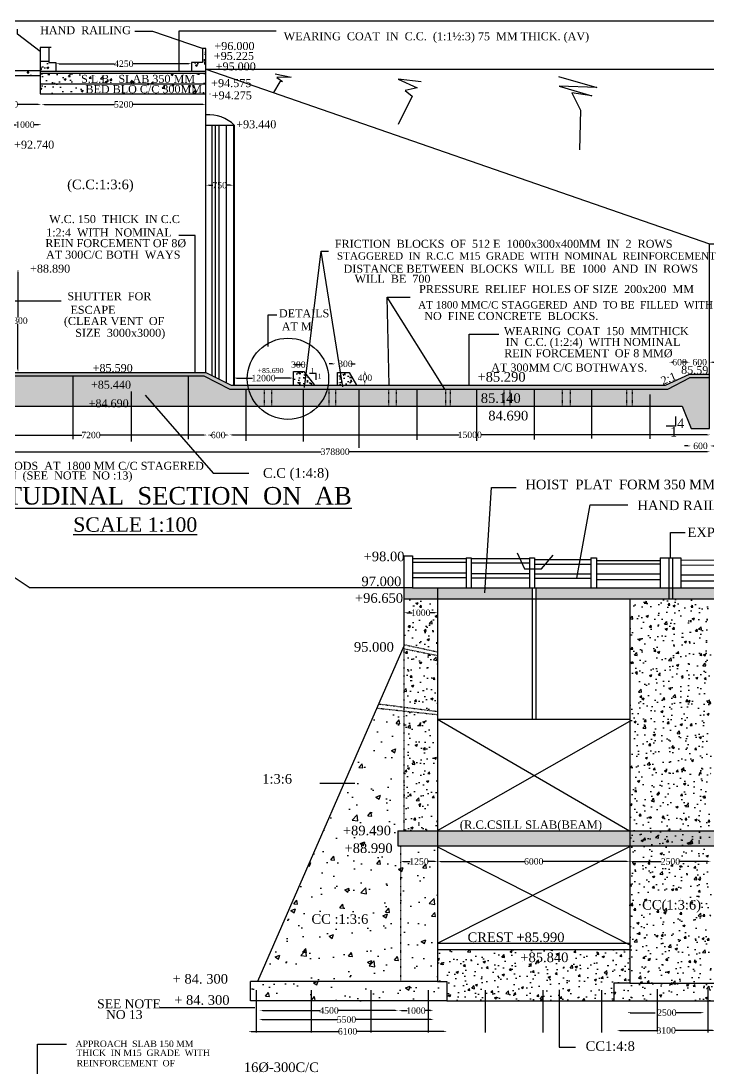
# Model space of a CAD drawing. Header units: millimetres. Extents: x 4336 to 90516, y 1888 to 56787.
# Drawn here: x 46788 to 68236, y 24080 to 56787 of the extents above; entities that cross this region are included whole.
import ezdxf

# ---------------------------------------------------------------- set-up
doc = ezdxf.new("R2010")
doc.units = ezdxf.units.MM
doc.header["$MEASUREMENT"] = 0
doc.header["$PDMODE"] = 66
doc.header["$PDSIZE"] = 170
doc.linetypes.add('ACAD_ISO03W100', pattern=[30, 12, -18])
for name, color, linetype in [('DIM', 5, 'Continuous'), ('DOT LINE', 3, 'ACAD_ISO03W100'), ('DWG. LINE', 1, 'Continuous'), ('HATCH', 2, 'Continuous'), ('TEXT', 7, 'Continuous')]:
    doc.layers.add(name, color=color, linetype=linetype)
doc.layers.add('TITLE', color=7, linetype='Continuous', lineweight=30)
doc.styles.get("Standard").update_dxf_attribs({"font": 'TIMES.TTF', "height": 200})
doc.dimstyles.get("Standard").update_dxf_attribs({"dimtxt": 200, "dimasz": 100, "dimexe": 0.18, "dimexo": 0.0625, "dimgap": 0.09, "dimtad": 0, "dimtih": 1, "dimtoh": 1, "dimdec": 1, "dimzin": 0, "dimdsep": 46, "dimtxsty": 'Standard', "dimcen": 0.09, "dimse1": 1, "dimse2": 1, "dimclrd": 5, "dimclre": 5, "dimclrt": 4, "dimadec": 0, "dimazin": 0, "dimtfac": 1, "dimtdec": 1, "dimtofl": 0, "dimtmove": 0, "dimatfit": 3, "dimfxl": 1, "dimtolj": 1, "dimtzin": 0, "dimarcsym": 0})
pattern_1 = [(50, (0, 0), (717.2602, -62.752), [75, -825]), (355, (0, 0), (-138.7513, 752.192), [60, -660]), (100.4514, (59.8, -5.2), (578.5094, 689.4395), [63.74, -701.142]), (46.1842, (0, 200), (1067.241, -165.519), [112.5, -1237.5]), (96.6356, (88.9, 186.2), (934.663, 974.118), [95.61, -1051.713]), (351.1842, (0, 200), (934.662, 974.119), [90, -990]), (21, (100, 150), (596.907, -402.619), [75, -825]), (326, (100, 150), (243.3153, 725.15), [60, -660]), (71.4514, (149.74, 116.45), (840.2226, 322.5305), [63.74, -701.142]), (37.5, (0, 0), (12.15986, 332.89385), [0, -652, 0, -670, 0, -662.5]), (7.5, (0, 0), (263.0695, 394.4117), [0, -382, 0, -637, 0, -252.5]), (327.5, (-223, 0), (533.8224, -22.5549), [0, -250, 0, -780, 0, -1035]), (317.5, (-323, 0), (583.1862, 100.105), [0, -325, 0, -518, 0, -735])]

# ---------------------------------------------------------------- blocks, each defined once
blk = doc.blocks.new('*D170')
at = {"layer": 'Defpoints', "color": 0}
for p in [(65706, 25806), (68117, 25810), (68117, 25806)]:
    blk.add_point(p, dxfattribs=at)
at = {"layer": 'DIM', "color": 5, "lineweight": -2}
for p, q in [((65806, 25810), (66588, 25810)), ((68017, 25810), (67236, 25810))]:
    blk.add_line(p, q, dxfattribs=at)
at = {"layer": 'DIM', "color": 5}
for points in [[(65806, 25827), (65806, 25794), (65706, 25810)], [(68017, 25827), (68017, 25794), (68117, 25810)]]:
    blk.add_solid(points, dxfattribs=at)
at = {"layer": 'DIM', "color": 4, "insert": (66912, 25810), "char_height": 200, "attachment_point": 5}
blk.add_mtext('\\A1; 2500', dxfattribs=at)
blk = doc.blocks.new('*D171')
at = {"layer": 'Defpoints', "color": 0}
for p in [(65385, 25257), (68472, 25257), (68472, 25256)]:
    blk.add_point(p, dxfattribs=at)
at = {"layer": 'DIM', "color": 5, "lineweight": -2}
for p, q in [((65485, 25256), (66645, 25256)), ((68372, 25256), (67213, 25256))]:
    blk.add_line(p, q, dxfattribs=at)
at = {"layer": 'DIM', "color": 5}
for points in [[(65485, 25272), (65485, 25239), (65385, 25256)], [(68372, 25272), (68372, 25239), (68472, 25256)]]:
    blk.add_solid(points, dxfattribs=at)
at = {"layer": 'DIM', "color": 4, "insert": (66929, 25256), "char_height": 200, "attachment_point": 5}
blk.add_mtext('\\A1;3100', dxfattribs=at)
blk = doc.blocks.new('*D172')
at = {"layer": 'Defpoints', "color": 0}
for p in [(54243, 25880), (58568, 25880), (58568, 25878)]:
    blk.add_point(p, dxfattribs=at)
at = {"layer": 'DIM', "color": 5, "lineweight": -2}
for p, q in [((54343, 25878), (56118, 25878)), ((58468, 25878), (56694, 25878))]:
    blk.add_line(p, q, dxfattribs=at)
at = {"layer": 'DIM', "color": 5}
for points in [[(54343, 25895), (54343, 25862), (54243, 25878)], [(58468, 25895), (58468, 25862), (58568, 25878)]]:
    blk.add_solid(points, dxfattribs=at)
at = {"layer": 'DIM', "color": 4, "insert": (56406, 25878), "char_height": 200, "attachment_point": 5}
blk.add_mtext('\\A1;4500', dxfattribs=at)
blk = doc.blocks.new('*D173')
at = {"layer": 'Defpoints', "color": 0}
for p in [(58568, 25878), (59668, 25878), (59668, 25873)]:
    blk.add_point(p, dxfattribs=at)
at = {"layer": 'DIM', "color": 5, "lineweight": -2}
for p, q in [((58668, 25873), (58845, 25873)), ((59568, 25873), (59391, 25873))]:
    blk.add_line(p, q, dxfattribs=at)
at = {"layer": 'DIM', "color": 5}
for points in [[(58668, 25889), (58668, 25856), (58568, 25873)], [(59568, 25889), (59568, 25856), (59668, 25873)]]:
    blk.add_solid(points, dxfattribs=at)
at = {"layer": 'DIM', "color": 4, "insert": (59118, 25873), "char_height": 200, "attachment_point": 5}
blk.add_mtext('\\A1;1000', dxfattribs=at)
blk = doc.blocks.new('*D174')
at = {"layer": 'Defpoints', "color": 0}
for p in [(54216, 25598), (59681, 25598), (59681, 25594)]:
    blk.add_point(p, dxfattribs=at)
at = {"layer": 'DIM', "color": 5, "lineweight": -2}
for p, q in [((54316, 25594), (56666, 25594)), ((59581, 25594), (57232, 25594))]:
    blk.add_line(p, q, dxfattribs=at)
at = {"layer": 'DIM', "color": 5}
for points in [[(54316, 25611), (54316, 25578), (54216, 25594)], [(59581, 25611), (59581, 25578), (59681, 25594)]]:
    blk.add_solid(points, dxfattribs=at)
at = {"layer": 'DIM', "color": 4, "insert": (56949, 25594), "char_height": 200, "attachment_point": 5}
blk.add_mtext('\\A1;5500', dxfattribs=at)
blk = doc.blocks.new('*D175')
at = {"layer": 'Defpoints', "color": 0}
for p in [(53879, 25235), (60091, 25235), (60091, 25226)]:
    blk.add_point(p, dxfattribs=at)
at = {"layer": 'DIM', "color": 5, "lineweight": -2}
for p, q in [((53979, 25226), (56701, 25226)), ((59991, 25226), (57269, 25226))]:
    blk.add_line(p, q, dxfattribs=at)
at = {"layer": 'DIM', "color": 5}
for points in [[(53979, 25243), (53979, 25210), (53879, 25226)], [(59991, 25243), (59991, 25210), (60091, 25226)]]:
    blk.add_solid(points, dxfattribs=at)
at = {"layer": 'DIM', "color": 4, "insert": (56985, 25226), "char_height": 200, "attachment_point": 5}
blk.add_mtext('\\A1;6100', dxfattribs=at)
blk = doc.blocks.new('*D176')
at = {"layer": 'Defpoints', "color": 0}
for p in [(58633, 30534), (59795, 30534), (59795, 30534)]:
    blk.add_point(p, dxfattribs=at)
at = {"layer": 'DIM', "color": 5, "lineweight": -2}
for p, q in [((58733, 30534), (58941, 30534)), ((59695, 30534), (59487, 30534))]:
    blk.add_line(p, q, dxfattribs=at)
at = {"layer": 'DIM', "color": 5}
for points in [[(58733, 30551), (58733, 30517), (58633, 30534)], [(59695, 30551), (59695, 30517), (59795, 30534)]]:
    blk.add_solid(points, dxfattribs=at)
at = {"layer": 'DIM', "color": 4, "insert": (59214, 30534), "char_height": 200, "attachment_point": 5}
blk.add_mtext('\\A1;1250', dxfattribs=at)
blk = doc.blocks.new('*D177')
at = {"layer": 'Defpoints', "color": 0}
for p in [(59795, 30534), (65794, 30534), (65794, 30534)]:
    blk.add_point(p, dxfattribs=at)
at = {"layer": 'DIM', "color": 5, "lineweight": -2}
for p, q in [((59895, 30534), (62511, 30534)), ((65694, 30534), (63078, 30534))]:
    blk.add_line(p, q, dxfattribs=at)
at = {"layer": 'DIM', "color": 5}
for points in [[(59895, 30551), (59895, 30517), (59795, 30534)], [(65694, 30551), (65694, 30517), (65794, 30534)]]:
    blk.add_solid(points, dxfattribs=at)
at = {"layer": 'DIM', "color": 4, "insert": (62795, 30534), "char_height": 200, "attachment_point": 5}
blk.add_mtext('\\A1;6000', dxfattribs=at)
blk = doc.blocks.new('*D178')
at = {"layer": 'Defpoints', "color": 0}
for p in [(65794, 30534), (68328, 30534), (68328, 30534)]:
    blk.add_point(p, dxfattribs=at)
at = {"layer": 'DIM', "color": 5, "lineweight": -2}
for p, q in [((65894, 30534), (66774, 30534)), ((68228, 30534), (67348, 30534))]:
    blk.add_line(p, q, dxfattribs=at)
at = {"layer": 'DIM', "color": 5}
for points in [[(65894, 30551), (65894, 30517), (65794, 30534)], [(68228, 30551), (68228, 30517), (68328, 30534)]]:
    blk.add_solid(points, dxfattribs=at)
at = {"layer": 'DIM', "color": 4, "insert": (67061, 30534), "char_height": 200, "attachment_point": 5}
blk.add_mtext('\\A1;2500', dxfattribs=at)
blk = doc.blocks.new('*D188')
at = {"layer": 'Defpoints', "color": 0}
for p in [(58743, 38302), (59795, 38302), (59795, 38302)]:
    blk.add_point(p, dxfattribs=at)
at = {"layer": 'DIM', "color": 5, "lineweight": -2}
for p, q in [((58843, 38302), (58996, 38302)), ((59695, 38302), (59542, 38302))]:
    blk.add_line(p, q, dxfattribs=at)
at = {"layer": 'DIM', "color": 5}
for points in [[(58843, 38319), (58843, 38285), (58743, 38302)], [(59695, 38319), (59695, 38285), (59795, 38302)]]:
    blk.add_solid(points, dxfattribs=at)
at = {"layer": 'DIM', "color": 4, "insert": (59269, 38302), "char_height": 200, "attachment_point": 5}
blk.add_mtext('\\A1;1000', dxfattribs=at)
blk = doc.blocks.new('*D192')
at = {"layer": 'Defpoints', "color": 0}
for p in [(45347, 43863), (52601, 43863), (52601, 43852)]:
    blk.add_point(p, dxfattribs=at)
at = {"layer": 'DIM', "color": 5, "lineweight": -2}
for p, q in [((45447, 43852), (48689, 43852)), ((52501, 43852), (49259, 43852))]:
    blk.add_line(p, q, dxfattribs=at)
at = {"layer": 'DIM', "color": 5}
for points in [[(45447, 43869), (45447, 43836), (45347, 43852)], [(52501, 43869), (52501, 43836), (52601, 43852)]]:
    blk.add_solid(points, dxfattribs=at)
at = {"layer": 'DIM', "color": 4, "insert": (48974, 43852), "char_height": 200, "attachment_point": 5}
blk.add_mtext('\\A1;7200', dxfattribs=at)
blk = doc.blocks.new('*D193')
at = {"layer": 'Defpoints', "color": 0}
for p in [(52601, 43852), (53291, 43852), (53291, 43852)]:
    blk.add_point(p, dxfattribs=at)
at = {"layer": 'DIM', "color": 5, "lineweight": -2}
for p, q in [((52701, 43852), (52736, 43852)), ((53191, 43852), (53156, 43852))]:
    blk.add_line(p, q, dxfattribs=at)
at = {"layer": 'DIM', "color": 5}
for points in [[(52701, 43869), (52701, 43836), (52601, 43852)], [(53191, 43869), (53191, 43836), (53291, 43852)]]:
    blk.add_solid(points, dxfattribs=at)
at = {"layer": 'DIM', "color": 4, "insert": (52946, 43852), "char_height": 200, "attachment_point": 5}
blk.add_mtext('\\A1;600', dxfattribs=at)
blk = doc.blocks.new('*D194')
at = {"layer": 'Defpoints', "color": 0}
for p in [(53424, 45631), (55296, 45631), (55296, 45631)]:
    blk.add_point(p, dxfattribs=at)
at = {"layer": 'DIM', "color": 5, "lineweight": -2}
for p, q in [((53524, 45631), (54013, 45631)), ((55196, 45631), (54707, 45631))]:
    blk.add_line(p, q, dxfattribs=at)
at = {"layer": 'DIM', "color": 5}
for points in [[(53524, 45648), (53524, 45615), (53424, 45631)], [(55196, 45648), (55196, 45615), (55296, 45631)]]:
    blk.add_solid(points, dxfattribs=at)
at = {"layer": 'DIM', "color": 4, "insert": (54360, 45631), "char_height": 200, "attachment_point": 5}
blk.add_mtext('\\A1;12000', dxfattribs=at)
blk = doc.blocks.new('*D195')
at = {"layer": 'Defpoints', "color": 0}
for p in [(55257, 46054), (55638, 46054), (55638, 46052)]:
    blk.add_point(p, dxfattribs=at)
at = {"layer": 'DIM', "color": 5, "lineweight": -2}
blk.add_line((55357, 46052), (55538, 46052), dxfattribs=at)
at = {"layer": 'DIM', "color": 5}
for points in [[(55357, 46069), (55357, 46035), (55257, 46052)], [(55538, 46069), (55538, 46035), (55638, 46052)]]:
    blk.add_solid(points, dxfattribs=at)
at = {"layer": 'DIM', "color": 4, "insert": (55447, 46052), "char_height": 200, "attachment_point": 5}
blk.add_mtext('\\A1;300', dxfattribs=at)
blk = doc.blocks.new('*D196')
at = {"layer": 'Defpoints', "color": 0}
for p in [(56605, 46059), (57017, 46074), (57017, 46059)]:
    blk.add_point(p, dxfattribs=at)
at = {"layer": 'DIM', "color": 5, "lineweight": -2}
for p, q in [((56505, 46074), (56405, 46074)), ((57117, 46074), (57217, 46074))]:
    blk.add_line(p, q, dxfattribs=at)
at = {"layer": 'DIM', "color": 5}
for points in [[(56505, 46091), (56505, 46058), (56605, 46074)], [(57117, 46091), (57117, 46058), (57017, 46074)]]:
    blk.add_solid(points, dxfattribs=at)
at = {"layer": 'DIM', "color": 4, "insert": (56917, 46074), "char_height": 200, "attachment_point": 5}
blk.add_mtext('\\A1;300', dxfattribs=at)
blk = doc.blocks.new('*D197')
at = {"layer": 'Defpoints', "color": 0}
for p in [(57525, 45868), (57525, 45414), (57525, 45414)]:
    blk.add_point(p, dxfattribs=at)
at = {"layer": 'DIM', "color": 5, "lineweight": -2}
for p, q in [((57525, 45768), (57525, 45743)), ((57525, 45514), (57525, 45539))]:
    blk.add_line(p, q, dxfattribs=at)
at = {"layer": 'DIM', "color": 5}
for points in [[(57508, 45768), (57541, 45768), (57525, 45868)], [(57508, 45514), (57541, 45514), (57525, 45414)]]:
    blk.add_solid(points, dxfattribs=at)
at = {"layer": 'DIM', "color": 4, "insert": (57525, 45641), "char_height": 200, "attachment_point": 5}
blk.add_mtext('\\A1;400', dxfattribs=at)
blk = doc.blocks.new('*D199')
at = {"layer": 'Defpoints', "color": 0}
for p in [(52561, 51656), (53424, 51656), (53424, 51656)]:
    blk.add_point(p, dxfattribs=at)
at = {"layer": 'DIM', "color": 5, "lineweight": -2}
for p, q in [((52661, 51656), (52782, 51656)), ((53324, 51656), (53203, 51656))]:
    blk.add_line(p, q, dxfattribs=at)
at = {"layer": 'DIM', "color": 5}
for points in [[(52661, 51673), (52661, 51639), (52561, 51656)], [(53324, 51673), (53324, 51639), (53424, 51656)]]:
    blk.add_solid(points, dxfattribs=at)
at = {"layer": 'DIM', "color": 4, "insert": (52992, 51656), "char_height": 200, "attachment_point": 5}
blk.add_mtext('\\A1;750', dxfattribs=at)
blk = doc.blocks.new('*D201')
at = {"layer": 'Defpoints', "color": 0}
for p in [(45376, 54179), (47426, 54180), (47426, 54179)]:
    blk.add_point(p, dxfattribs=at)
at = {"layer": 'DIM', "color": 5, "lineweight": -2}
for p, q in [((45476, 54180), (46114, 54180)), ((47326, 54180), (46688, 54180))]:
    blk.add_line(p, q, dxfattribs=at)
at = {"layer": 'DIM', "color": 5}
for points in [[(45476, 54197), (45476, 54164), (45376, 54180)], [(47326, 54197), (47326, 54164), (47426, 54180)]]:
    blk.add_solid(points, dxfattribs=at)
at = {"layer": 'DIM', "color": 4, "insert": (46401, 54180), "char_height": 200, "attachment_point": 5}
blk.add_mtext('\\A1;2000', dxfattribs=at)
blk = doc.blocks.new('*D202')
at = {"layer": 'Defpoints', "color": 0}
for p in [(46394, 53542), (47432, 53547), (47432, 53542)]:
    blk.add_point(p, dxfattribs=at)
at = {"layer": 'DIM', "color": 5, "lineweight": -2}
for p, q in [((46494, 53547), (46640, 53547)), ((47332, 53547), (47186, 53547))]:
    blk.add_line(p, q, dxfattribs=at)
at = {"layer": 'DIM', "color": 5}
for points in [[(46494, 53564), (46494, 53531), (46394, 53547)], [(47332, 53564), (47332, 53531), (47432, 53547)]]:
    blk.add_solid(points, dxfattribs=at)
at = {"layer": 'DIM', "color": 4, "insert": (46913, 53547), "char_height": 200, "attachment_point": 5}
blk.add_mtext('\\A1;1000', dxfattribs=at)
blk = doc.blocks.new('*D204')
at = {"layer": 'Defpoints', "color": 0}
for p in [(47426, 54180), (52561, 54180), (52561, 54180)]:
    blk.add_point(p, dxfattribs=at)
at = {"layer": 'DIM', "color": 5, "lineweight": -2}
for p, q in [((47526, 54180), (49711, 54180)), ((52461, 54180), (50277, 54180))]:
    blk.add_line(p, q, dxfattribs=at)
at = {"layer": 'DIM', "color": 5}
for points in [[(47526, 54197), (47526, 54164), (47426, 54180)], [(52461, 54197), (52461, 54164), (52561, 54180)]]:
    blk.add_solid(points, dxfattribs=at)
at = {"layer": 'DIM', "color": 4, "insert": (49994, 54180), "char_height": 200, "attachment_point": 5}
blk.add_mtext('\\A1;5200', dxfattribs=at)
blk = doc.blocks.new('*D205')
at = {"layer": 'Defpoints', "color": 0}
for p in [(47882, 55450), (52114, 55450), (52114, 55450)]:
    blk.add_point(p, dxfattribs=at)
at = {"layer": 'DIM', "color": 5, "lineweight": -2}
for p, q in [((47982, 55450), (49710, 55450)), ((52014, 55450), (50285, 55450))]:
    blk.add_line(p, q, dxfattribs=at)
at = {"layer": 'DIM', "color": 5}
for points in [[(47982, 55467), (47982, 55434), (47882, 55450)], [(52014, 55467), (52014, 55434), (52114, 55450)]]:
    blk.add_solid(points, dxfattribs=at)
at = {"layer": 'DIM', "color": 4, "insert": (49998, 55450), "char_height": 200, "attachment_point": 5}
blk.add_mtext('\\A1;4250', dxfattribs=at)
blk = doc.blocks.new('*D206')
at = {"layer": 'Defpoints', "color": 0}
for p in [(30352, 43318), (68304, 43331), (68304, 43318)]:
    blk.add_point(p, dxfattribs=at)
at = {"layer": 'DIM', "color": 5, "lineweight": -2}
for p, q in [((30452, 43331), (56164, 43331)), ((68204, 43331), (57028, 43331))]:
    blk.add_line(p, q, dxfattribs=at)
at = {"layer": 'DIM', "color": 5}
for points in [[(30452, 43348), (30452, 43314), (30352, 43331)], [(68204, 43348), (68204, 43314), (68304, 43331)]]:
    blk.add_solid(points, dxfattribs=at)
at = {"layer": 'DIM', "color": 4, "insert": (56596, 43331), "char_height": 200, "attachment_point": 5}
blk.add_mtext('\\A1;378800', dxfattribs=at)
blk = doc.blocks.new('*D207')
at = {"layer": 'Defpoints', "color": 0}
for p in [(53291, 43852), (68306, 43857), (68306, 43852)]:
    blk.add_point(p, dxfattribs=at)
at = {"layer": 'DIM', "color": 5, "lineweight": -2}
for p, q in [((53391, 43857), (60452, 43857)), ((68206, 43857), (61145, 43857))]:
    blk.add_line(p, q, dxfattribs=at)
at = {"layer": 'DIM', "color": 5}
for points in [[(53391, 43873), (53391, 43840), (53291, 43857)], [(68206, 43873), (68206, 43840), (68306, 43857)]]:
    blk.add_solid(points, dxfattribs=at)
at = {"layer": 'DIM', "color": 4, "insert": (60798, 43857), "char_height": 200, "attachment_point": 5}
blk.add_mtext('\\A1;15000', dxfattribs=at)
blk = doc.blocks.new('*D208')
at = {"layer": 'Defpoints', "color": 0}
for p in [(67704, 43527), (68296, 43527), (68296, 43512)]:
    blk.add_point(p, dxfattribs=at)
at = {"layer": 'DIM', "color": 5, "lineweight": -2}
for p, q in [((67604, 43512), (67504, 43512)), ((68396, 43512), (68496, 43512))]:
    blk.add_line(p, q, dxfattribs=at)
at = {"layer": 'DIM', "color": 5}
for points in [[(67604, 43529), (67604, 43496), (67704, 43512)], [(68396, 43529), (68396, 43496), (68296, 43512)]]:
    blk.add_solid(points, dxfattribs=at)
at = {"layer": 'DIM', "color": 4, "insert": (68000, 43512), "char_height": 200, "attachment_point": 5}
blk.add_mtext('\\A1;600', dxfattribs=at)
blk = doc.blocks.new('*D210')
at = {"layer": 'Defpoints', "color": 0}
for p in [(67025, 46122), (67668, 46128), (67668, 46122)]:
    blk.add_point(p, dxfattribs=at)
at = {"layer": 'DIM', "color": 5, "lineweight": -2}
for p, q in [((67125, 46128), (67136, 46128)), ((67568, 46128), (67556, 46128))]:
    blk.add_line(p, q, dxfattribs=at)
at = {"layer": 'DIM', "color": 5}
for points in [[(67125, 46144), (67125, 46111), (67025, 46128)], [(67568, 46144), (67568, 46111), (67668, 46128)]]:
    blk.add_solid(points, dxfattribs=at)
at = {"layer": 'DIM', "color": 4, "insert": (67346, 46128), "char_height": 200, "attachment_point": 5}
blk.add_mtext('\\A1;600', dxfattribs=at)
blk = doc.blocks.new('*D211')
at = {"layer": 'Defpoints', "color": 0}
for p in [(67668, 46128), (68285, 46128), (68285, 46128)]:
    blk.add_point(p, dxfattribs=at)
at = {"layer": 'DIM', "color": 5, "lineweight": -2}
for p, q in [((67568, 46128), (67468, 46128)), ((68385, 46128), (68485, 46128))]:
    blk.add_line(p, q, dxfattribs=at)
at = {"layer": 'DIM', "color": 5}
for points in [[(67568, 46144), (67568, 46111), (67668, 46128)], [(68385, 46144), (68385, 46111), (68285, 46128)]]:
    blk.add_solid(points, dxfattribs=at)
at = {"layer": 'DIM', "color": 4, "insert": (67976, 46128), "char_height": 200, "attachment_point": 5}
blk.add_mtext('\\A1;600', dxfattribs=at)
blk = doc.blocks.new('*D217')
at = {"layer": 'Defpoints', "color": 0}
for p in [(46696, 49042), (46696, 45808), (46696, 45808)]:
    blk.add_point(p, dxfattribs=at)
at = {"layer": 'DIM', "color": 5, "lineweight": -2}
for p, q in [((46696, 48942), (46696, 47527)), ((46696, 45908), (46696, 47323))]:
    blk.add_line(p, q, dxfattribs=at)
at = {"layer": 'DIM', "color": 5}
for points in [[(46679, 48942), (46712, 48942), (46696, 49042)], [(46679, 45908), (46712, 45908), (46696, 45808)]]:
    blk.add_solid(points, dxfattribs=at)
at = {"layer": 'DIM', "color": 4, "insert": (46696, 47425), "char_height": 200, "attachment_point": 5}
blk.add_mtext('\\A1;3300', dxfattribs=at)

msp = doc.modelspace()

# ---------------------------------------------------------------- hatches: boundary and pattern name
at = {"layer": 'HATCH'}
h = msp.add_hatch(dxfattribs=at)
h.set_pattern_fill('AR-CONC', color=256, scale=90, style=0)
h.set_pattern_definition([(50, (0, 0), (645.534, -56.477), [67.5, -742.5]), (355, (0, 0), (-124.876, 676.973), [54, -594]), (100.4514, (53.8, -4.7), (520.6584, 620.4956), [57.366, -631.028]), (46.1842, (0, 180), (960.517, -148.967), [101.25, -1113.75]), (96.6356, (80, 167.6), (841.196, 876.706), [86.049, -946.542]), (351.1842, (0, 180), (841.196, 876.707), [81, -891]), (21, (90, 135), (537.2163, -362.357), [67.5, -742.5]), (326, (90, 135), (218.984, 652.635), [54, -594]), (71.4514, (134.77, 104.8), (756.2004, 290.2774), [57.366, -631.028]), (37.5, (0, 0), (10.9439, 299.6045), [0, -586.8, 0, -603, 0, -596.25]), (7.5, (0, 0), (236.7626, 354.9705), [0, -343.8, 0, -573.3, 0, -227.25]), (327.5, (-200.7, 0), (480.4402, -20.2994), [0, -225, 0, -702, 0, -931.5]), (317.5, (-290.7, 0), (524.8676, 90.0945), [0, -292.5, 0, -466.2, 0, -661.5])])
h.paths.add_polyline_path([(47392.44, 55236.49), (45375.94, 55236.49), (45375.94, 55074.02), (47392.44, 55074.02)])
h.paths.add_polyline_path([(47881.59, 55491.15), (47656.21, 55491.15), (47656.21, 55530.92), (47392.44, 55530.92), (47392.44, 55216.9), (47881.59, 55216.9)])
h.paths.add_polyline_path([(52560.99, 55153.32), (47392.44, 55153.32), (47392.44, 55074.02), (47392.44, 54825.91), (52560.99, 54825.91)])
h.paths.add_polyline_path([(52560.99, 54825.91), (47392.44, 54825.91), (47392.44, 54505.39), (52560.99, 54505.39)])
h.paths.add_polyline_path([(52560.99, 55931.16), (52458.09, 55931.16), (52458.09, 55491.74), (52113.7, 55491.74), (52113.7, 55216.9), (52560.99, 55216.9)])
h.paths.add_polyline_path([(48601.29, 54783.57), (52205.83, 54783.57), (52205.83, 55166.95), (48601.29, 55166.95)], flags=9)
h.paths.add_polyline_path([(48735.58, 54461.48), (52425.11, 54461.48), (52425.11, 54854.33), (48735.58, 54854.33)], flags=9)
h = msp.add_hatch(dxfattribs=at)
h.set_pattern_fill('AR-CONC', color=256, scale=100, style=0)
h.set_pattern_definition(pattern_1)
h.paths.add_polyline_path([(52560.99, 45807.89), (30398.05, 45807.89), (30398.05, 45700.56), (33997.93, 45700.56), (33997.93, 45387.08), (44807.06, 45387.08), (45382.92, 44749.17), (67424.52, 44749.17), (67712.7, 44057.24), (68284.99, 44057.24), (68284.99, 45756.15), (67655.04, 45756.15), (66910.79, 45414.29), (53345.67, 45414.29)])
h.paths.add_polyline_path([(32133.29, 45700.56), (30329.86, 45700.56), (30329.86, 45387.08), (32133.29, 45387.08)])
h.paths.add_polyline_path([(29725.49, 45700.56), (29725.49, 45579.63), (29618.91, 45504.41), (29765.22, 45463.25), (29765.22, 45387.08), (30329.86, 45387.08), (30329.86, 45700.56)])
h = msp.add_hatch(dxfattribs=at)
h.set_pattern_fill('AR-CONC', color=256, scale=50, style=0)
h.set_pattern_definition([(50, (0, 0), (358.6301, -31.3761), [37.5, -412.5]), (355, (0, 0), (-69.3757, 376.096), [30, -330]), (100.4514, (29.9, -2.6), (289.2547, 344.7198), [31.8701, -350.571]), (46.1842, (0, 100), (533.6205, -82.7595), [56.25, -618.75]), (96.6356, (44.47, 93.1), (467.3314, 487.059), [47.805, -525.8565]), (351.1842, (0, 100), (467.331, 487.0593), [45, -495]), (21, (50, 75), (298.4535, -201.3094), [37.5, -412.5]), (326, (50, 75), (121.6577, 362.575), [30, -330]), (71.4514, (74.87, 58.22), (420.1113, 161.2652), [31.8701, -350.571]), (37.5, (0, 0), (6.07993, 166.44693), [0, -326, 0, -335, 0, -331.25]), (7.5, (0, 0), (131.53477, 197.20586), [0, -191, 0, -318.5, 0, -126.25]), (327.5, (-111.5, 0), (266.91122, -11.27744), [0, -125, 0, -390, 0, -517.5]), (317.5, (-161.5, 0), (291.5931, 50.0525), [0, -162.5, 0, -259, 0, -367.5])])
h.paths.add_polyline_path([(55614.08, 45832.08), (55296.29, 45832.08), (55296.29, 45414.29), (55949.77, 45414.29)])
h.paths.add_polyline_path([(57033.01, 45806), (56665.71, 45806), (56665.71, 45414.29), (57258.6, 45414.29)])
h = msp.add_hatch(dxfattribs=at)
h.set_pattern_fill('AR-CONC', color=256, scale=100, style=0)
h.set_pattern_definition(pattern_1)
h.paths.add_polyline_path([(59795.23, 39085.11), (59010.31, 39085.11), (58743.2, 39085.11), (58743.2, 38735.7), (59795.23, 38735.7)])
h.paths.add_polyline_path([(62749.21, 39085.11), (59795.23, 39085.11), (59795.23, 38735.7), (62749.21, 38735.7)])
h.paths.add_polyline_path([(84016.47, 39085.11), (62858.33, 39085.11), (62858.33, 38735.7), (84016.47, 38735.7)])
h = msp.add_hatch(dxfattribs=at)
h.set_pattern_fill('AR-CONC', color=256, scale=100, style=0)
h.set_pattern_definition(pattern_1)
h.paths.add_polyline_path([(59795.23, 35120.61), (58743.2, 35233.29), (58743.2, 31494.59), (59795.23, 31494.59)])
h.paths.add_polyline_path([(59795.23, 36965.14), (58743.2, 37177.92), (58743.2, 35353.54), (59795.23, 35219.76)])
h.paths.add_polyline_path([(59795.23, 38735.7), (58743.2, 38735.7), (58743.2, 37307.86), (59795.23, 37078.6)])
h.paths.add_polyline_path([(58946.46, 38453.76), (59591.96, 38453.76), (59591.96, 38150.29), (58946.46, 38150.29)], flags=24)
h = msp.add_hatch(dxfattribs=at)
h.set_pattern_fill('AR-CONC', color=256, scale=100, style=0)
h.set_pattern_definition(pattern_1)
h.paths.add_polyline_path([(68327.53, 31006.13), (68306.54, 31017.22), (65794.01, 31017.22), (65794.01, 26735.37), (68327.53, 26735.37)])
h.paths.add_polyline_path([(68327.53, 31494.59), (65794.01, 31494.59), (65794.01, 31017.22), (68327.53, 31017.22)])
h.paths.add_polyline_path([(68327.53, 38735.7), (65794.01, 38735.7), (65794.01, 31494.59), (68327.53, 31494.59)])
h.paths.add_polyline_path([(68485.99, 26735.37), (65794.01, 26735.37), (65294.21, 26735.37), (65294.21, 26184.63), (68485.99, 26184.63)])
h.paths.add_polyline_path([(65794.01, 27787.35), (59795.23, 27787.35), (59795.23, 26782.73), (60083.15, 26782.73), (60083.15, 26184.63), (65294.21, 26184.63), (65294.21, 26735.37), (65794.01, 26735.37)])
h.paths.add_polyline_path([(66723.89, 30685.73), (67397.65, 30685.73), (67397.65, 30382.27), (66723.89, 30382.27)], flags=24)
h.paths.add_polyline_path([(66078.82, 28835.25), (68076.51, 28835.25), (68076.51, 29438.71), (66078.82, 29438.71)], flags=24)
h.paths.add_polyline_path([(62300.25, 27305.63), (63920.94, 27305.63), (63920.94, 27763.74), (62300.25, 27763.74)], flags=24)
h = msp.add_hatch(dxfattribs=at)
h.set_pattern_fill('AR-CONC', color=256, scale=200, style=0)
h.paths.add_polyline_path([(59795.23, 31017.22), (58548.13, 31017.22), (58548.13, 31494.59), (58743.2, 31494.59), (58743.2, 35233.29), (57899.09, 35323.7), (54169.99, 26782.73), (59795.23, 26782.73)])
h.paths.add_polyline_path([(60083.15, 26782.73), (59795.23, 26782.73), (53949.59, 26782.73), (53949.59, 26184.63), (60083.15, 26184.63)])
h = msp.add_hatch(dxfattribs=at)
h.set_pattern_fill('AR-CONC', color=256, scale=100, style=0)
h.set_pattern_definition(pattern_1)
h.paths.add_polyline_path([(84108.8, 31494.59), (82771.94, 31494.59), (82771.94, 31017.22), (84108.8, 31017.22)])
h.paths.add_polyline_path([(82771.94, 31494.59), (58548.13, 31494.59), (58548.13, 31017.22), (82771.94, 31017.22)])
h.paths.add_polyline_path([(68796.04, 30913.75), (70416.73, 30913.75), (70416.73, 31371.86), (68796.04, 31371.86)], flags=9)
h.paths.add_polyline_path([(60399.27, 31383.23), (64914.13, 31383.23), (64914.13, 31906.23), (60399.27, 31906.23)], flags=9)

# ---------------------------------------------------------------- linework, layer by layer
at = {"layer": 'DOT LINE'}
for points in [[(54375.87, 45286.37), (54375.87, 44749.17)], [(54608.06, 45286.37), (54608.06, 44749.17)], [(56403.72, 45286.37), (56403.72, 44749.17)], [(56611, 45286.37), (56611, 44749.17)], [(58261.13, 45286.37), (58261.13, 44749.17)], [(58503.02, 45286.37), (58503.02, 44749.17)], [(60036.06, 45286.37), (60036.06, 44749.17)], [(60187, 45286.37), (60187, 44749.17)], [(61862.86, 45286.37), (61862.86, 44749.17)], [(62049.46, 45286.37), (62049.46, 44749.17)], [(63680.68, 45286.37), (63680.68, 44749.17)], [(63930.4, 45286.37), (63930.4, 44749.17)], [(65693.18, 45286.37), (65693.18, 44749.17)], [(65862.79, 45286.37), (65862.79, 44749.17)], [(58743.2, 37307.86), (59795.23, 37078.6)], [(58711.46, 37184.34), (59795.23, 36965.14)], [(58743.2, 37257.02), (58743.2, 31491.79)], [(57899.09, 35323.7), (59795.23, 35120.61)], [(57955.83, 35453.67), (59795.23, 35219.76)], [(58633.05, 30987.02), (58633.05, 26782.73)]]:
    msp.add_lwpolyline(points, dxfattribs=at)
at = {"layer": 'DWG. LINE'}
for points in [[(47735.75, 55958.15), (47392.44, 55958.15), (47392.44, 54505.39), (52560.99, 54505.39)], [(47656.21, 55958.15), (47656.21, 55491.15), (47881.59, 55491.15), (47881.59, 55216.9)], [(52560.99, 45807.89), (52560.99, 55931.16), (52458.09, 55931.16), (52458.09, 55491.74), (52113.7, 55491.74), (52113.7, 55216.9)], [(47392.44, 55530.92), (47656.21, 55530.92)], [(52560.99, 55281.05), (89137.2, 55281.05)], [(52560.99, 55281.05), (68284.99, 49826.41)], [(45375.94, 55236.49), (47392.44, 55236.49)], [(47412.42, 55074.02), (45375.94, 55074.02)], [(47392.44, 55216.9), (52560.99, 55216.9)], [(47392.44, 55153.32), (52560.99, 55153.32)], [(47392.44, 54825.91), (52560.99, 54825.91)], [(52688.83, 54505.39), (52697.86, 54505.39)], [(52560.99, 53531.78), (53386.15, 53531.78), (53448.07, 53531.78), (53448.07, 45414.29)], [(52560.99, 53531.78), (53361.8, 53531.78), (53423.72, 53531.78), (53423.72, 45414.29)], [(52560.99, 53531.78), (53135.87, 53531.78), (53197.79, 53531.78), (53197.79, 45488.47)], [(52560.99, 53531.78), (52903.47, 53531.78), (52965.38, 53531.78), (52965.38, 45605.05)], [(52560.99, 53531.78), (52788.48, 53531.78), (52850.39, 53531.78), (52850.39, 45662.73)], [(52560.99, 53531.78), (52681.13, 53531.78), (52743.05, 53531.78), (52743.05, 45716.57)], [(29765.22, 45387.08), (44807.06, 45387.08), (45382.92, 44749.17), (67424.52, 44749.17), (67712.7, 44057.24), (68284.99, 44057.24), (68284.99, 49826.41), (88956.19, 49826.41)], [(29725.49, 45807.89), (52560.99, 45807.89), (53345.67, 45414.29), (66910.79, 45414.29), (67655.04, 45756.15), (68284.99, 45756.15)], [(55296.29, 45414.29), (55296.29, 45832.08), (55614.08, 45832.08), (55949.77, 45414.29)], [(56665.71, 45414.29), (56665.71, 45806), (57033.01, 45806), (57258.6, 45414.29)], [(29725.49, 45700.56), (52497.93, 45700.56), (53309.76, 45286.37), (66982.64, 45286.37), (67657.44, 45643.51)], [(48402.67, 45700.56), (48402.67, 43718.61)], [(52009.84, 45700.56), (52009.84, 43727.07)], [(56002.59, 45578.48), (56002.59, 45779.04), (55794.88, 45779.04)], [(68284.99, 45643.51), (67657.44, 45643.51)], [(50227.49, 45213.55), (50227.49, 43652.05)], [(53808.32, 45286.37), (53808.32, 43669.75)], [(55602.08, 45286.37), (55602.08, 43646.07)], [(57336.28, 45286.37), (57336.28, 43455.6)], [(59145.78, 45286.37), (59145.78, 43698.45)], [(61011.05, 45286.37), (61011.05, 43668.6)], [(62804.25, 45286.37), (62804.25, 43715.94)], [(64603.21, 45286.37), (64603.21, 43741.78)], [(66415.42, 45114.54), (66415.42, 43733.22)], [(67220.12, 44435.99), (67220.12, 44130.84), (66930.69, 44130.84)], [(42988.93, 40204.1), (45378.46, 40204.1), (47072.34, 39085.11)], [(58743.2, 40089.96), (58743.2, 37257.02), (54169.99, 26782.73)], [(58743.2, 40077.35), (59010.31, 40077.35), (59010.31, 39085.11), (58666.24, 39085.11)], [(59010.31, 39999.53), (60690.93, 39999.53)], [(60690.93, 40019.04), (60843.63, 40019.04), (60843.63, 39085.11)], [(60690.93, 40019.04), (60690.93, 39085.11)], [(60843.63, 39993.71), (62663.33, 39993.71)], [(62277.39, 40174.3), (62507.75, 39671.45), (63038.6, 39671.45), (63401.68, 40101.75)], [(62663.33, 40019.04), (62821.58, 40019.04)], [(62663.33, 40019.04), (62663.33, 39085.11)], [(62821.58, 40019.04), (62821.58, 39085.11)], [(62821.58, 39966.92), (64580.31, 39966.92)], [(64580.31, 40019.04), (64580.31, 39085.11)], [(64580.31, 40019.04), (64752.41, 40019.04)], [(64752.41, 40019.04), (64752.41, 39085.11)], [(64752.41, 39934), (66742.99, 39934)], [(66742.99, 40019.04), (66742.99, 39085.11)], [(66742.99, 40019.04), (67382.78, 40019.04)], [(67009.06, 40019.04), (67009.06, 38735.7)], [(67127.77, 40019.04), (67127.77, 38735.7)], [(67382.78, 40019.04), (67382.78, 39085.11)], [(67382.78, 39948.95), (69234.95, 39950.34)], [(59010.31, 39885.2), (60690.93, 39885.2)], [(60843.63, 39865.48), (62663.33, 39865.48)], [(62821.58, 39823.48), (64580.31, 39823.48)], [(64752.41, 39824.38), (66742.99, 39824.38)], [(67382.78, 39792.9), (69234.95, 39794.29)], [(59010.31, 39552.08), (60690.93, 39552.08)], [(59010.31, 39403.63), (60690.93, 39403.63)], [(60843.63, 39530.95), (62663.33, 39530.95)], [(60843.63, 39396.09), (62663.33, 39396.09)], [(62821.58, 39521.04), (64580.31, 39521.04)], [(62821.58, 39379.28), (64580.31, 39379.28)], [(64752.41, 39512.45), (66742.99, 39512.45)], [(64752.41, 39338.91), (66742.99, 39338.91)], [(67382.78, 39486.31), (69234.95, 39487.7)], [(67382.78, 39297.29), (69234.95, 39298.68)], [(58666.24, 39085.11), (47072.34, 39085.11)], [(59795.23, 39085.11), (59795.23, 26782.73), (60083.15, 26782.73), (60083.15, 26184.63), (53949.59, 26184.63), (53949.59, 26782.73)], [(59010.31, 39085.11), (84016.47, 39085.11), (84016.47, 36942.87), (86856.09, 36942.87), (86856.09, 36622.62), (84009.15, 36622.62)], [(62749.21, 39085.11), (62749.21, 34981.6)], [(62858.33, 39085.11), (62858.33, 34981.6)], [(58743.2, 38735.7), (84016.47, 38735.7)], [(65794.01, 38735.7), (65794.01, 26735.37), (68485.99, 26735.37), (68485.99, 26184.63)], [(59795.23, 34981.6), (65794.01, 34981.6)], [(59795.23, 34981.6), (65788.9, 31494.59)], [(59795.23, 31499.98), (65794.01, 34916.02)], [(58548.13, 31494.59), (58548.13, 31017.22), (84108.8, 31017.22), (84108.8, 31494.59)], [(58548.13, 31494.59), (84108.8, 31494.59)], [(59795.23, 27984.6), (65794.01, 31003.09)], [(59795.23, 30994.31), (65794.01, 27925.53)], [(59795.23, 27984.6), (65794.01, 27984.6)], [(59795.23, 27787.35), (65794.01, 27787.35)], [(59795.23, 26782.73), (53949.59, 26782.73)], [(54132.1, 26517.21), (54132.1, 25187.42)], [(55844.44, 26517.21), (55844.44, 25187.42)], [(57708.13, 26517.21), (57708.13, 25187.42)], [(59504.37, 26517.21), (59504.37, 25187.42)], [(61275.4, 26517.21), (61275.4, 25187.42)], [(63080.5, 26517.21), (63080.5, 25187.42)], [(64906.51, 26517.21), (64906.51, 25187.42)], [(65794.01, 26735.37), (65294.21, 26735.37), (65294.21, 26184.63)], [(66644.6, 26546.51), (66644.6, 25216.71)], [(68228.02, 26517.21), (68228.02, 25187.42)], [(60083.15, 26184.63), (68507.97, 26184.63)]]:
    msp.add_lwpolyline(points, dxfattribs=at)
msp.add_circle((55122.72, 45609.52), 1269.06, dxfattribs=at)
msp.add_arc((52649.02, 52708.34), 1147.4, 45.861227, 94.400191, dxfattribs=at)
at = {"layer": 'HATCH'}
for points in [[(54724.81, 55138.54), (55221.81, 55032.82), (54772.18, 55018.3), (54952.91, 54899.51), (54870.73, 54887.21), (54668.26, 54550.04)], [(59283.56, 54886.34), (58565.71, 54969.64), (59155.54, 54700.1), (58778.63, 54619.5), (58995.6, 54440.56), (58562.28, 53557.23)], [(63563.48, 55049.53), (64763.57, 54705.36), (63589.28, 54750.25), (64613.78, 54447.97), (63981.71, 54543.74), (64254.51, 53997.6), (64224.55, 52756.65)]]:
    msp.add_lwpolyline(points, dxfattribs=at)
at = {"layer": 'TITLE', "lineweight": 30}
msp.add_lwpolyline([(4336.5, 56787), (89452, 56787), (89452, 1887.5), (4336.5, 1887.5), (4336.5, 56787)], close=True, dxfattribs=at)

# ---------------------------------------------------------------- texts
at = {"layer": 'TEXT'}
for s, height, p in [('HAND  RAILING', 250, (47387.49, 56372.78)), ('WEARING  COAT  IN  C.C.  (1:1½:3) 75  MM THICK. (AV)', 250, (54991.08, 56183.34)), ('+96.000', 250, (52827.81, 55879.33)), ('+95.225', 250, (52810.37, 55569.34)), ('+95.000', 250, (52867, 55241.99)), ('S.L.B.  SLAB 350 MM', 250, (48665.19, 54853.06)), ('+94.575', 250, (52727.98, 54719.91)), ('BED BLO C/C 300MM', 250, (48801.06, 54532.55)), ('+94.275', 250, (52745.8, 54338.93)), ('+93.440', 250, (53509.11, 53433.81)), ('+92.740', 250, (46576.22, 52797.16)), ('(C.C:1:3:6)', 300, (48230.06, 51530.48)), ('W.C. 150  THICK  IN C.C', 250, (47670.51, 50473.45)), ('1:2:4  WITH  NOMINAL', 250, (47575.38, 50054.43)), ('REIN FORCEMENT OF 8%%C', 250, (47549.44, 49720.88)), ('FRICTION  BLOCKS  OF  512 E  1000x300x400MM  IN  2  ROWS', 250, (56586.25, 49700.77)), ('AT 300C/C BOTH  WAYS', 250, (47570.88, 49361.29)), ('STAGGERED  IN  R.C.C  M15  GRADE  WITH  NOMINAL  REINFORCEMENT', 230, (56652.89, 49333.1)), ('+88.890', 250, (47073.41, 48925.19)), ('DISTANCE BETWEEN  BLOCKS  WILL  BE  1000  AND  IN  ROWS', 250, (56859.73, 48923.27)), ('WILL  BE  700', 250, (57201.57, 48609.45)), ('PRESSURE  RELIEF  HOLES OF SIZE  200x200  MM ', 250, (59216.49, 48287.77)), ('SHUTTER  FOR', 250, (48237.83, 48063.59)), ('ESCAPE', 250, (48334.55, 47638.44)), ('DETAILS', 250, (54841.23, 47529.83)), ('AT 1800 MMC/C STAGGERED  AND  TO BE  FILLED  WITH', 230, (59186.98, 47804.95)), ('(CLEAR VENT  OF', 250, (48129.2, 47289.28)), ('NO  FINE CONCRETE  BLOCKS.', 250, (59377.96, 47446.73)), ('SIZE  3000x3000)', 250, (48481.73, 46920.33)), ('AT M', 250, (54928.64, 47123.37)), ('WEARING  COAT  150  MMTHICK', 250, (61864.75, 46973.6)), ('IN  C.C. (1:2:4)  WITH NOMINAL', 250, (61919.94, 46633.57)), ('REIN FORCEMENT  OF 8 MM%%C', 250, (61873.95, 46284.35)), ('+85.590', 250, (49026.52, 45819.64)), ('+85.690', 160, (54175.44, 45788.25)), ('1', 160, (55834.57, 45788.25)), ('+85.290', 300, (61039.09, 45519.63)), ('AT 300MM C/C BOTHWAYS.', 250, (61468.5, 45836.45)), ('+85.440', 250, (48973.94, 45300.19)), ('1', 160, (56046.13, 45612.49)), ('85.140', 300, (61143.02, 44854.5)), ('+84.690', 250, (48900.75, 44718.28)), ('84.690', 300, (61376.88, 44309.32)), ('4', 300, (67268.95, 44067.81)), ('1', 300, (67051.52, 43804.31)), ('25 MM  %%C  ANCHOR  RODS  AT  1800 MM C/C STAGERED', 250, (42743.09, 42766.66)), ('WITH  EPOXY RESIGN  (SEE  NOTE  NO :13)', 250, (42759.34, 42464.69)), ('C.C (1:4:8)', 300, (54343.06, 42518.68)), ('HOIST  PLAT  FORM 350 MM  THICH IN RCC M15  GRADE  OR  STEEL  HOST  PLAT FORM (SEE NOTE NO 17)', 300, (62536.87, 42158.85)), ('HAND RAILING  FOR  HOIST PLAT FORM (SEE  DRG NO: OSD/DESIGNS 3/83-2)', 300, (66033.4, 41506.63)), ('EXPANSION  JOINT', 300, (67594.27, 40663.43)), ('+98.00', 300, (57485.61, 39911.41)), ('97.000', 300, (57417.64, 39132.19)), ('+96.650', 300, (57215.04, 38611.42)), ('95.000', 300, (57182.56, 37085.94)), ('1:3:6', 300, (54320, 32963.98)), ('(R.C.CSILL SLAB(BEAM)', 260, (60486.44, 31552.5)), ('+89.490', 300, (56837.09, 31350.52)), ('+88.990', 300, (56889.74, 30798.26)), ('CC(1:3:6)', 300, (66179.4, 29030.56)), ('CC :1:3:6', 300, (55856.7, 28584.66)), ('CREST +85.990', 300, (60730.07, 28016.15)), ('+85.840', 300, (62376.6, 27388.04)), ('+ 84. 300', 300, (51523.7, 26716.71)), ('SEE NOTE', 280, (49167.27, 25946.36)), ('+ 84. 300', 300, (51571.6, 26056.37)), ('NO 13', 280, (49444.6, 25611.36)), ('APPROACH  SLAB 150 MM', 200, (48495.74, 24738.48)), ('CC1:4:8', 300, (64415.44, 24617.66)), ('THICK  IN M15  GRADE  WITH', 200, (48517.27, 24456.77)), ('REINFORCEMENT  OF', 200, (48525.29, 24132)), ('16%%C-300C/C', 300, (53747.33, 23955.43))]:
    msp.add_text(s, height=height, dxfattribs=at).set_placement(p)
for s, rotation, p in [('2:1', 22.540675, (66827.34, 45414.29)), ('85.59', 358.990587, (67393, 45767.43))]:
    msp.add_text(s, height=250, rotation=rotation, dxfattribs=at).set_placement(p)
at = {"layer": 'TITLE'}
for s, height, p in [('%%ULONGITUDINAL  SECTION  ON  AB', 550, (43731.86, 41680.32)), ('%%USCALE 1:100', 450, (48420.71, 40831.74))]:
    msp.add_text(s, height=height, dxfattribs=at).set_placement(p)

# ---------------------------------------------------------------- dimensions: what is measured, and where the dimension line sits
at = {"layer": 'DIM'}
for p1, p2, distance, text, picture, middle in [((47881.59, 55450.25), (52113.7, 55450.25), 0, '4250', '*D205', (49997.65, 55450.25)), ((45375.94, 54179.06), (47426.44, 54179.06), 1.36, '2000', '*D201', (46401.19, 54180.41)), ((47426.44, 54180.41), (52560.99, 54180.41), 0, '5200', '*D204', (49993.71, 54180.41)), ((46394.18, 53542.38), (47432.44, 53542.38), 4.84, '1000', '*D202', (46913.31, 53547.21)), ((52560.99, 51656.1), (53423.72, 51656.1), 0, '750', '*D199', (52992.35, 51656.1)), ((46695.64, 49042.39), (46695.64, 45807.89), 0, '3300', '*D217', (46695.64, 47425.14)), ((67024.89, 46122.09), (67667.68, 46122.09), 5.73, '600', '*D210', (67346.28, 46127.82)), ((67667.68, 46127.82), (68284.99, 46127.82), 0, '600', '*D211', (67976.34, 46127.82)), ((57524.5, 45867.68), (57524.5, 45414.29), 0, '400', '*D197', (57524.5, 45640.99)), ((53423.72, 45631.26), (55296.29, 45631.26), 0, '12000', '*D194', (54360, 45631.26)), ((45346.58, 43862.96), (52601.13, 43862.96), -10.65, '7200', '*D192', (48973.85, 43852.3)), ((52601.13, 43852.3), (53290.91, 43852.3), 0, '600', '*D193', (52946.02, 43852.3)), ((53290.91, 43852.3), (68305.63, 43852.3), 4.35, '15000', '*D207', (60798.27, 43856.66)), ((67703.88, 43526.82), (68295.85, 43526.82), -14.56, '600', '*D208', (67999.86, 43512.26)), ((58743.2, 38302.02), (59795.23, 38302.02), 0, '1000', '*D188', (59269.21, 38302.02)), ((58633.05, 30534), (59795.23, 30534), 0, '1250', '*D176', (59214.14, 30534)), ((59795.23, 30534), (65794.01, 30534), 0, '6000', '*D177', (62794.62, 30534)), ((65794.01, 30534), (68327.53, 30534), 0, '2500', '*D178', (67060.77, 30534)), ((54243.48, 25879.71), (58568.44, 25879.71), -1.22, '4500', '*D172', (56405.96, 25878.49)), ((58568.44, 25878.49), (59668.06, 25878.49), -5.85, '1000', '*D173', (59118.25, 25872.64)), ((65706.18, 25806.36), (68117.45, 25806.36), 3.82, ' 2500', '*D170', (66911.82, 25810.18)), ((54216.46, 25598.35), (59680.95, 25598.35), -3.88, '5500', '*D174', (56948.7, 25594.47)), ((53879.46, 25235.39), (60090.77, 25235.39), -8.95, '6100', '*D175', (56985.12, 25226.44)), ((65385.49, 25256.52), (68472.02, 25256.52), -0.79, '3100', '*D171', (66928.76, 25255.73))]:
    dim = msp.add_aligned_dim(p1=p1, p2=p2, distance=distance, text=text, dimstyle='Standard', dxfattribs=at)
    dim.commit()
    dim.dimension.update_dxf_attribs({"geometry": picture, "text_midpoint": middle})
for base, p1, p2, text, picture, middle in [((55637.58, 46051.96), (55257.1, 46054.45), (55637.58, 46054.45), '300', '*D195', (55447.34, 46051.96)), ((57017.17, 46074.46), (56605.16, 46058.65), (57017.17, 46058.65), '300', '*D196', (56917.17, 46074.46)), ((68303.52, 43331.16), (30351.79, 43317.71), (68303.52, 43317.71), '378800', '*D206', (56595.82, 43331.16))]:
    dim = msp.add_linear_dim(base=base, p1=p1, p2=p2, angle=0, text=text, dimstyle='Standard', dxfattribs=at)
    dim.commit()
    dim.dimension.update_dxf_attribs({"geometry": picture, "text_midpoint": middle, "dimtype": 161})

# ---------------------------------------------------------------- leaders
for points in [[(47392.44, 55828.77), (46678.13, 56370.49), (46678.13, 56530.97)], [(52458.09, 55931.16), (50906.37, 56460.53), (50341.83, 56460.53)], [(51726.74, 55216.9), (51726.74, 56480.67), (54753.43, 56480.67)], [(52223.63, 45807.89), (52223.63, 50089.23), (51721.64, 50089.23)], [(55640.06, 45342.05), (56155.31, 49595.38), (56386.92, 49595.38)], [(56832.05, 45360.01), (56155.31, 49595.38)], [(58287.41, 45414.29), (58215.08, 48158.89), (58942.4, 48158.89)], [(60016.24, 45286.37), (58215.08, 48158.89)], [(46177.48, 48048.85), (48048.76, 48048.85)], [(54502.84, 46615.95), (54502.84, 47608.77), (54775.93, 47608.77)], [(60784.45, 45414.29), (60784.45, 47004.91), (61705.45, 47004.91)], [(50669.69, 45102.26), (52786.12, 42661.46), (53906.4, 42661.46)], [(61271.22, 38924.3), (61480.88, 42212.25), (62241.97, 42212.25)], [(64140.38, 39379.28), (64552.76, 41671.12), (65735.76, 41671.12)], [(67062.88, 40019.04), (67062.88, 40805.04), (67521.91, 40805.04)], [(57214.44, 32966.65), (56121.54, 32966.65)], [(63584.15, 26524.07), (63584.15, 24731.05), (64096.33, 24731.05)], [(47307.81, 21752.98), (47307.81, 24829.57), (48209.64, 24829.57)]]:
    msp.add_leader(points, dimstyle='Standard', override={"dimgap": 0.09, "dimtad": 0}, dxfattribs=at)
at = {"layer": 'HATCH'}
msp.add_leader([(54093.92, 25961.47), (51134, 25961.47)], dimstyle='Standard', override={"dimgap": 0.09, "dimtad": 0}, dxfattribs=at)

doc.saveas('drawing.dxf')
